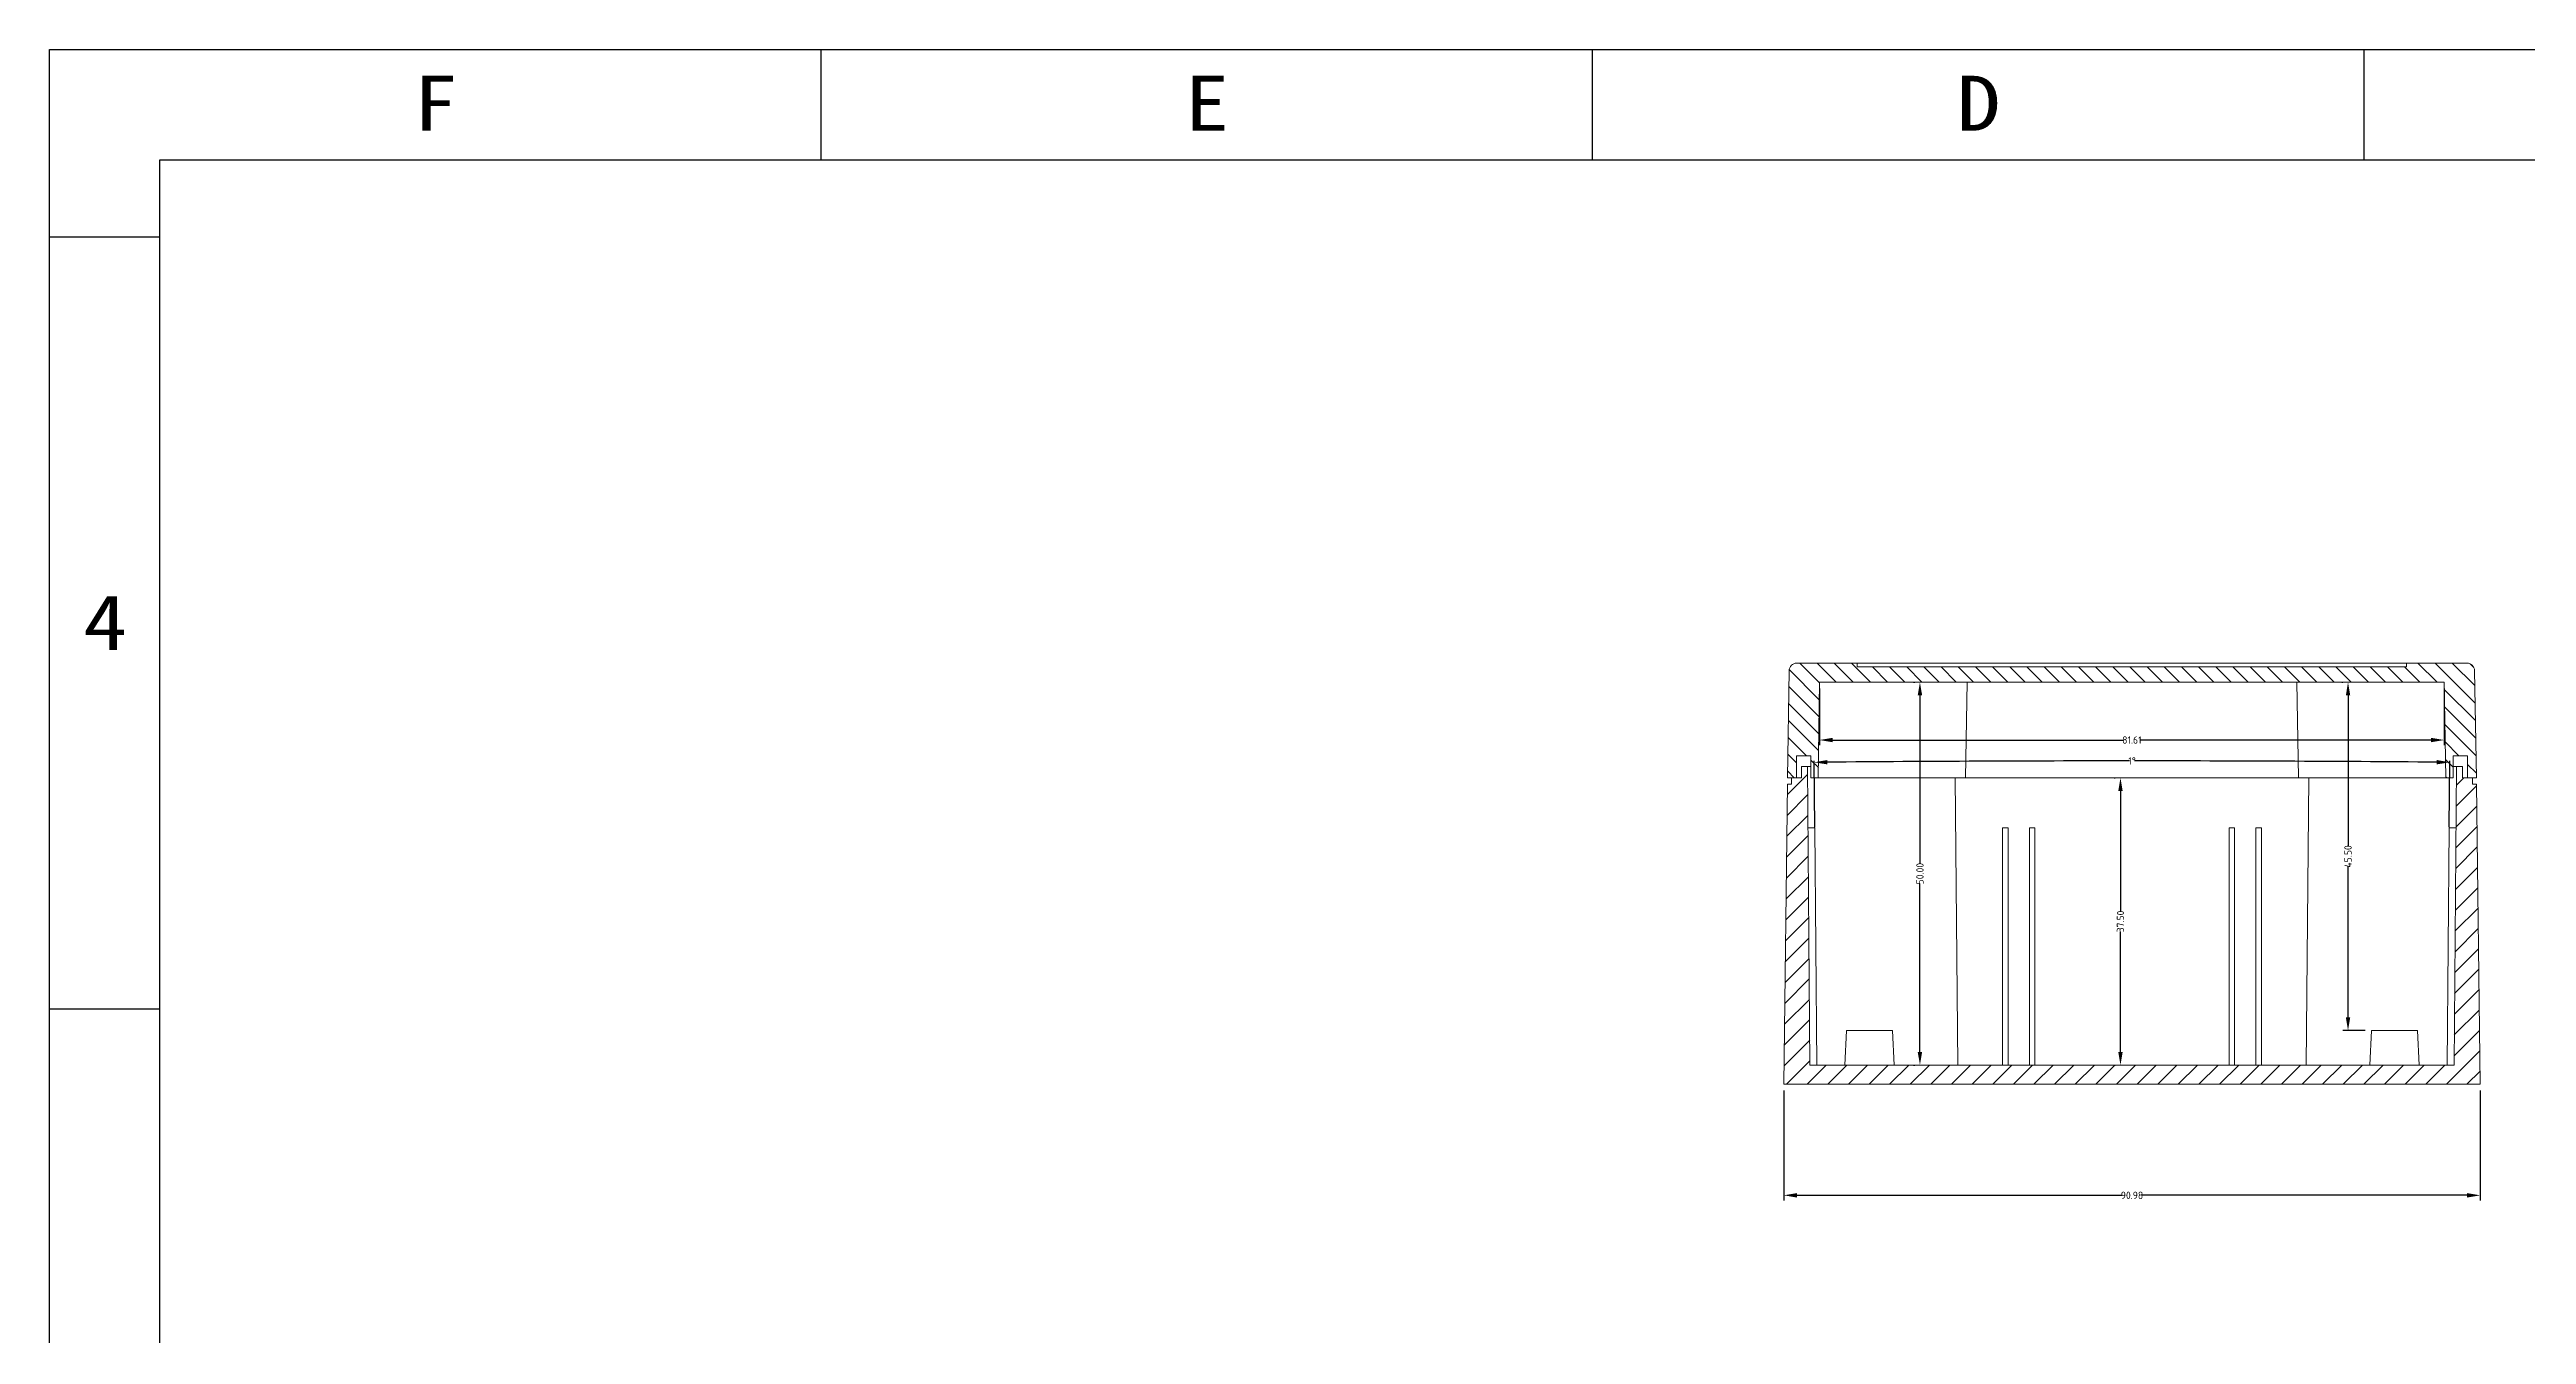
# Model space of a CAD drawing. Header units: millimetres. Extents: x 2728 to 3333, y 1163 to 1594.
# Drawn here: x 2728.3 to 3052, y 1422.9 to 1590.8 of the extents above; entities that cross this region are included whole.
import ezdxf
from ezdxf.enums import TextEntityAlignment as Align

# ---------------------------------------------------------------- set-up
doc = ezdxf.new("R2010")
doc.units = ezdxf.units.MM
doc.layers.add('8', color=7, linetype='Continuous', true_color=0xffffff)
doc.layers.add('MiniCADViewLayer', color=1, linetype='Continuous')
doc.styles.add('OdaTtfStyle', font='tssdeng.shx', dxfattribs={"bigfont": 'hztxt.shx'})
doc.styles.get("Standard").update_dxf_attribs({"font": 'arial.ttf'})
doc.styles.add('TEXTSTYLE_0', font='txt', dxfattribs={"width": 0.8})
doc.dimstyles.new('ISO-25', dxfattribs={"dimtxt": 2.5, "dimasz": 2.5, "dimexe": 1.25, "dimexo": 0.625, "dimtad": 1, "dimtxsty": 'Standard', "dimcen": 2.5, "dimadec": 0, "dimazin": 0, "dimtfac": 1, "dimtmove": 0, "dimatfit": 3, "dimfxl": 1, "dimarcsym": 0})

# ---------------------------------------------------------------- blocks, each defined once
blk = doc.blocks.new('FGHDGH')
at = {"color": 7, "linetype": 'Continuous'}
for p, q in [((-410.45, 341.87), (-410.45, 638.87)), ((-410.45, 638.87), (9.55, 638.87)), ((-340.45, 628.87), (-340.45, 638.87)), ((-270.45, 628.87), (-270.45, 638.87)), ((-200.45, 628.87), (-200.45, 638.87)), ((-400.45, 351.87), (-400.45, 628.87)), ((-400.45, 628.87), (-0.45, 628.87)), ((-410.45, 621.87), (-400.45, 621.87)), ((-410.45, 551.87), (-400.45, 551.87))]:
    blk.add_line(p, q, dxfattribs=at)
at = {"color": 2, "linetype": 'Continuous', "style": 'TEXTSTYLE_0', "width": 1.2}
for s, p, p2 in [('F', (-377.43, 631.5), (-373.43, 631.5)), ('E', (-307.43, 631.5), (-303.43, 631.5)), ('D', (-237.43, 631.5), (-233.43, 631.5)), ('4', (-407.4, 584.41), (-403.4, 584.41))]:
    blk.add_text(s, height=5, dxfattribs=at).set_placement(p, p2, align=Align.FIT)
blk = doc.blocks.new('*D67')
at = {"layer": 'Defpoints', "color": 0}
for p in [(2959.59, 1508.13), (3041.2, 1508.13), (3041.2, 1500.58)]:
    blk.add_point(p, dxfattribs=at)
at = {"layer": 'MiniCADViewLayer', "color": 3, "linetype": 'Continuous', "lineweight": -2}
for p, q in [((2959.59, 1507.31), (2959.59, 1499.9)), ((3041.2, 1507.31), (3041.2, 1499.9)), ((2961.31, 1500.58), (2999.29, 1500.58)), ((3039.48, 1500.58), (3001.51, 1500.58))]:
    blk.add_line(p, q, dxfattribs=at)
at = {"layer": 'MiniCADViewLayer', "color": 3}
for points in [[(2961.31, 1500.87), (2961.31, 1500.29), (2959.59, 1500.58)], [(3039.48, 1500.29), (3039.48, 1500.87), (3041.2, 1500.58)]]:
    blk.add_solid(points, dxfattribs=at)
at = {"layer": 'MiniCADViewLayer', "color": 3, "insert": (3000.4, 1500.58), "char_height": 0.956, "attachment_point": 5, "style": 'OdaTtfStyle'}
blk.add_mtext('\\A1;81.61', dxfattribs=at)
blk = doc.blocks.new('*D68')
at = {"layer": 'Defpoints', "color": 0}
for p in [(2972.71, 1508.13), (2972.71, 1458.13), (2972.71, 1458.13)]:
    blk.add_point(p, dxfattribs=at)
at = {"layer": 'MiniCADViewLayer', "color": 3, "linetype": 'Continuous', "lineweight": -2}
for p, q in [((2971.89, 1508.13), (2972.03, 1508.13)), ((2972.71, 1506.41), (2972.71, 1484.44)), ((2972.71, 1459.85), (2972.71, 1481.82)), ((2971.89, 1458.13), (2972.03, 1458.13))]:
    blk.add_line(p, q, dxfattribs=at)
at = {"layer": 'MiniCADViewLayer', "color": 3}
for points in [[(2973, 1506.41), (2972.42, 1506.41), (2972.71, 1508.13)], [(2972.42, 1459.85), (2973, 1459.85), (2972.71, 1458.13)]]:
    blk.add_solid(points, dxfattribs=at)
at = {"layer": 'MiniCADViewLayer', "color": 3, "insert": (2972.71, 1483.13), "char_height": 0.956, "attachment_point": 5, "rotation": 90, "style": 'OdaTtfStyle'}
blk.add_mtext('\\A1;50.00', dxfattribs=at)
blk = doc.blocks.new('*D69')
at = {"layer": 'Defpoints', "color": 0}
for p in [(2998.91, 1495.63), (2998.91, 1458.13), (2998.91, 1458.13)]:
    blk.add_point(p, dxfattribs=at)
at = {"layer": 'MiniCADViewLayer', "color": 3, "linetype": 'Continuous', "lineweight": -2}
for p, q in [((2998.09, 1495.63), (2998.23, 1495.63)), ((2998.91, 1493.91), (2998.91, 1478.19)), ((2998.91, 1459.85), (2998.91, 1475.57)), ((2998.09, 1458.13), (2998.23, 1458.13))]:
    blk.add_line(p, q, dxfattribs=at)
at = {"layer": 'MiniCADViewLayer', "color": 3}
for points in [[(2999.2, 1493.91), (2998.62, 1493.91), (2998.91, 1495.63)], [(2998.62, 1459.85), (2999.2, 1459.85), (2998.91, 1458.13)]]:
    blk.add_solid(points, dxfattribs=at)
at = {"layer": 'MiniCADViewLayer', "color": 3, "insert": (2998.91, 1476.88), "char_height": 0.956, "attachment_point": 5, "rotation": 90, "style": 'OdaTtfStyle'}
blk.add_mtext('\\A1;37.50', dxfattribs=at)
blk = doc.blocks.new('*D70')
at = {"layer": 'Defpoints', "color": 0}
for p in [(3028.64, 1508.13), (3028.64, 1462.63), (3031.72, 1462.63)]:
    blk.add_point(p, dxfattribs=at)
at = {"layer": 'MiniCADViewLayer', "color": 3, "linetype": 'Continuous', "lineweight": -2}
for p, q in [((3027.82, 1508.13), (3027.96, 1508.13)), ((3028.64, 1506.41), (3028.64, 1486.69)), ((3028.64, 1464.35), (3028.64, 1484.07)), ((3030.9, 1462.63), (3027.96, 1462.63))]:
    blk.add_line(p, q, dxfattribs=at)
at = {"layer": 'MiniCADViewLayer', "color": 3}
for points in [[(3028.93, 1506.41), (3028.36, 1506.41), (3028.64, 1508.13)], [(3028.36, 1464.35), (3028.93, 1464.35), (3028.64, 1462.63)]]:
    blk.add_solid(points, dxfattribs=at)
at = {"layer": 'MiniCADViewLayer', "color": 3, "insert": (3028.64, 1485.38), "char_height": 0.956, "attachment_point": 5, "rotation": 90, "style": 'OdaTtfStyle'}
blk.add_mtext('\\A1;45.50', dxfattribs=at)
blk = doc.blocks.new('*D71')
at = {"layer": 'Defpoints', "color": 0}
for p in [(3014.26, 1497.83), (2958.97, 1489.13), (3041.86, 1489.13), (2959.25, 1458.13), (3041.59, 1458.13)]:
    blk.add_point(p, dxfattribs=at)
at = {"layer": 'MiniCADViewLayer', "color": 3, "linetype": 'Continuous', "lineweight": -2}
for p, q in [((2958.97, 1489.19), (2958.9, 1497.85)), ((3041.86, 1489.19), (3041.94, 1497.85))]:
    blk.add_line(p, q, dxfattribs=at)
for start, end in [(90.00376, 90.47927), (89.52073, 89.99624)]:
    blk.add_arc((3000.42, -3259.77), 4757.62, start, end, dxfattribs=at)
at = {"layer": 'MiniCADViewLayer', "color": 3}
for points in [[(2960.62, 1497.97), (2960.62, 1497.4), (2958.9, 1497.67)], [(3040.21, 1497.4), (3040.22, 1497.97), (3041.94, 1497.67)]]:
    blk.add_solid(points, dxfattribs=at)
at = {"layer": 'MiniCADViewLayer', "color": 3, "insert": (3000.42, 1497.85), "char_height": 0.956, "attachment_point": 5, "style": 'OdaTtfStyle'}
blk.add_mtext('1°', dxfattribs=at)
blk = doc.blocks.new('*D72')
at = {"layer": 'Defpoints', "color": 0}
for p in [(2954.93, 1455.63), (3045.91, 1455.63), (3045.91, 1441.11)]:
    blk.add_point(p, dxfattribs=at)
at = {"layer": 'MiniCADViewLayer', "color": 3, "linetype": 'Continuous', "lineweight": -2}
for p, q in [((2954.93, 1454.81), (2954.93, 1440.43)), ((3045.91, 1454.81), (3045.91, 1440.43)), ((2956.65, 1441.11), (2999.1, 1441.11)), ((3044.19, 1441.11), (3001.73, 1441.11))]:
    blk.add_line(p, q, dxfattribs=at)
at = {"layer": 'MiniCADViewLayer', "color": 3}
for points in [[(2956.65, 1441.4), (2956.65, 1440.82), (2954.93, 1441.11)], [(3044.19, 1440.82), (3044.19, 1441.4), (3045.91, 1441.11)]]:
    blk.add_solid(points, dxfattribs=at)
at = {"layer": 'MiniCADViewLayer', "color": 3, "insert": (3000.42, 1441.11), "char_height": 0.956, "attachment_point": 5, "style": 'OdaTtfStyle'}
blk.add_mtext('\\A1;90.98', dxfattribs=at)

msp = doc.modelspace()

# ---------------------------------------------------------------- hatches: boundary and pattern name
at = {"layer": '8', "linetype": 'Continuous', "lineweight": 13}
h = msp.add_hatch(dxfattribs=at)
h.set_pattern_fill('ANSI31', color=32, scale=0.5, angle=89.9543738, style=0)
h.set_pattern_definition([(134.95437, (2282.743, 842.3635), (-1.1234256, -1.1216378), [])])
edge = h.paths.add_edge_path(flags=0)
edge.add_line((2959.4182, 1495.6297), (2959.59274, 1508.1297))
edge.add_line((2959.59274, 1508.1297), (3041.19901, 1508.1297))
edge.add_line((3041.19901, 1508.1297), (3041.4172, 1495.6297))
edge.add_line((3041.4172, 1495.6297), (3042.3676, 1495.6297))
edge.add_line((3042.3676, 1495.6297), (3042.39291, 1498.5297))
edge.add_line((3042.39291, 1498.5297), (3044.26763, 1498.5297))
edge.add_line((3044.26763, 1498.5297), (3044.26763, 1495.6297))
edge.add_line((3044.26763, 1495.6297), (3045.41781, 1495.6297))
edge.add_line((3045.41781, 1495.6297), (3045.17313, 1509.64715))
edge.add_arc((3044.17328, 1509.6297), 1, 1, 90)
edge.add_line((3044.17328, 1510.6297), (3036.2942, 1510.6297))
edge.add_line((3036.2942, 1510.6297), (3036.2942, 1510.1297))
edge.add_line((3036.2942, 1510.1297), (2964.4942, 1510.1297))
edge.add_line((2964.4942, 1510.1297), (2964.4942, 1510.6297))
edge.add_line((2964.4942, 1510.6297), (2956.61339, 1510.6297))
edge.add_arc((2956.61339, 1509.6297), 1, 90, 179.2)
edge.add_line((2955.61349, 1509.64366), (2955.41781, 1495.6297))
edge.add_line((2955.41781, 1495.6297), (2956.56799, 1495.6297))
edge.add_line((2956.56799, 1495.6297), (2956.56799, 1498.5297))
edge.add_line((2956.56799, 1498.5297), (2958.4427, 1498.5297))
edge.add_line((2958.4427, 1498.5297), (2958.46801, 1495.6297))
edge.add_line((2958.46801, 1495.6297), (2959.4182, 1495.6297))
h = msp.add_hatch(dxfattribs=at)
h.set_pattern_fill('ANSI31', color=32, scale=0.6, style=0)
h.set_pattern_definition([(45, (2282.743, 842.3635), (-1.3470384, 1.3470384), [])])
h.paths.add_polyline_path([(2958.0049, 1497.1297), (2958.34525, 1458.1297), (3042.49036, 1458.1297), (3042.83071, 1497.1297), (3043.61763, 1497.1297), (3043.61763, 1495.6297), (3044.91781, 1495.6297), (3044.91781, 1494.8297), (3045.42758, 1494.8297), (3045.90652, 1455.6297), (2954.92909, 1455.6297), (2955.40803, 1494.8297), (2955.91781, 1494.8297), (2955.91781, 1495.6297), (2957.21799, 1495.6297), (2957.21799, 1497.1297)], flags=0)

# ---------------------------------------------------------------- linework, layer by layer
at = {"layer": '8', "color": 155, "linetype": 'Continuous', "lineweight": 13}
for p, q in [((2955.41781, 1495.6297), (2955.61349, 1509.64366)), ((2956.61339, 1510.6297), (2964.4942, 1510.6297)), ((2959.4182, 1495.6297), (2959.59274, 1508.1297)), ((2959.59274, 1508.1297), (3041.19901, 1508.1297)), ((2964.4942, 1510.6297), (2964.4942, 1510.1297)), ((2964.4942, 1510.6297), (2966.9942, 1510.6297)), ((2964.4942, 1510.1297), (3036.2942, 1510.1297)), ((2966.9942, 1510.6297), (3033.7942, 1510.6297)), ((2978.65472, 1495.6297), (2978.8729, 1508.1297)), ((3022.1809, 1495.6297), (3021.96271, 1508.1297)), ((3033.7942, 1510.6297), (3036.2942, 1510.6297)), ((3036.2942, 1510.1297), (3036.2942, 1510.6297)), ((3036.2942, 1510.6297), (3044.17328, 1510.6297)), ((3041.19901, 1508.1297), (3041.4172, 1495.6297)), ((3045.17313, 1509.64715), (3045.41781, 1495.6297)), ((2958.4427, 1498.5297), (2956.56799, 1498.5297)), ((2956.56799, 1495.6297), (2956.56799, 1498.5297)), ((2958.4427, 1498.5297), (2958.46801, 1495.6297)), ((3042.3676, 1495.6297), (3042.39291, 1498.5297)), ((3044.26763, 1498.5297), (3042.39291, 1498.5297)), ((3044.26763, 1498.5297), (3044.26763, 1495.6297)), ((2955.41781, 1495.6297), (2956.56799, 1495.6297)), ((2955.91781, 1494.8297), (2955.91781, 1495.6297)), ((2957.21799, 1495.6297), (2955.91781, 1495.6297)), ((2958.0049, 1497.1297), (2957.21799, 1497.1297)), ((2957.21799, 1495.6297), (2957.21799, 1497.1297)), ((2958.0049, 1497.1297), (2958.34525, 1458.1297)), ((2958.0049, 1497.1297), (2958.45494, 1497.1297)), ((2958.46801, 1495.6297), (2959.4182, 1495.6297)), ((2973.60485, 1495.6297), (2959.4182, 1495.6297)), ((2977.31782, 1495.62942), (2977.64507, 1458.1297)), ((2978.65472, 1495.6297), (3022.1809, 1495.6297)), ((3023.19054, 1458.1297), (3023.5178, 1495.62942)), ((3027.23076, 1495.6297), (3041.4172, 1495.6297)), ((3041.4172, 1495.6297), (3042.3676, 1495.6297)), ((3042.38067, 1497.1297), (3042.83071, 1497.1297)), ((3042.49036, 1458.1297), (3042.83071, 1497.1297)), ((3043.61763, 1497.1297), (3042.83071, 1497.1297)), ((3043.61763, 1497.1297), (3043.61763, 1495.6297)), ((3044.91781, 1495.6297), (3043.61763, 1495.6297)), ((3044.26763, 1495.6297), (3045.41781, 1495.6297)), ((3044.91781, 1495.6297), (3044.91781, 1494.8297)), ((2955.40803, 1494.8297), (2954.92909, 1455.6297)), ((2955.40803, 1494.8297), (2955.91781, 1494.8297)), ((3044.91781, 1494.8297), (3045.42758, 1494.8297)), ((3045.90652, 1455.6297), (3045.42758, 1494.8297)), ((2958.07472, 1489.1297), (2958.97475, 1489.1297)), ((2959.24529, 1458.1297), (2958.97475, 1489.1297)), ((2984.21781, 1489.1297), (2983.51781, 1489.1297)), ((2983.51781, 1489.1297), (2983.51781, 1458.1297)), ((2984.21781, 1489.1297), (2984.21781, 1458.1297)), ((2987.71781, 1489.1297), (2987.01781, 1489.1297)), ((2987.01781, 1489.1297), (2987.01781, 1458.1297)), ((2987.71781, 1489.1297), (2987.71781, 1458.1297)), ((3013.11781, 1489.1297), (3013.11781, 1458.1297)), ((3013.11781, 1489.1297), (3013.81781, 1489.1297)), ((3013.81781, 1489.1297), (3013.81781, 1458.1297)), ((3016.61781, 1489.1297), (3016.61781, 1458.1297)), ((3016.61781, 1489.1297), (3017.31781, 1489.1297)), ((3017.31781, 1489.1297), (3017.31781, 1458.1297)), ((3041.59033, 1458.1297), (3041.86086, 1489.1297)), ((3042.7609, 1489.1297), (3041.86086, 1489.1297)), ((2963.11781, 1462.6297), (2962.88197, 1458.1297)), ((2969.11781, 1462.6297), (2963.11781, 1462.6297)), ((2969.35364, 1458.1297), (2969.11781, 1462.6297)), ((3031.71781, 1462.6297), (3031.48197, 1458.1297)), ((3037.71781, 1462.6297), (3031.71781, 1462.6297)), ((3037.95364, 1458.1297), (3037.71781, 1462.6297)), ((2958.34525, 1458.1297), (3042.49036, 1458.1297)), ((3045.90652, 1455.6297), (2954.92909, 1455.6297))]:
    msp.add_line(p, q, dxfattribs=at)
for points in [[(2973.60485, 1495.6297), (2973.76446, 1495.6297), (2973.92323, 1495.6297), (2974.08116, 1495.6297), (2974.23825, 1495.6297), (2974.3945, 1495.6297), (2974.54993, 1495.6297), (2974.70453, 1495.6297), (2974.8583, 1495.6297), (2975.01124, 1495.6297), (2975.16335, 1495.6297), (2975.31439, 1495.6297), (2975.46363, 1495.6297), (2975.61038, 1495.6297), (2975.75468, 1495.6297), (2975.89657, 1495.6297), (2976.03605, 1495.6297), (2976.17314, 1495.6297), (2976.30782, 1495.6297), (2976.44012, 1495.6297), (2976.57012, 1495.6297), (2976.69758, 1495.6297), (2976.82222, 1495.6297), (2976.94336, 1495.6297), (2977.06074, 1495.6297), (2977.17438, 1495.6297), (2977.28434, 1495.6297), (2977.39062, 1495.6297), (2977.49321, 1495.6297), (2977.59209, 1495.6297), (2977.68725, 1495.6297), (2977.77867, 1495.6297), (2977.86629, 1495.6297), (2977.94979, 1495.6297), (2978.0288, 1495.6297), (2978.10308, 1495.6297), (2978.17273, 1495.6297), (2978.23779, 1495.6297), (2978.2983, 1495.6297), (2978.35425, 1495.6297), (2978.40562, 1495.6297), (2978.45239, 1495.6297), (2978.49456, 1495.6297), (2978.53198, 1495.6297), (2978.56451, 1495.6297), (2978.59205, 1495.6297), (2978.61459, 1495.6297), (2978.63214, 1495.6297), (2978.64468, 1495.6297), (2978.65221, 1495.6297), (2978.65472, 1495.6297)], [(3022.18089, 1495.6297), (3022.1834, 1495.6297), (3022.1909, 1495.6297), (3022.20335, 1495.6297), (3022.22073, 1495.6297), (3022.24299, 1495.6297), (3022.27012, 1495.6297), (3022.30208, 1495.6297), (3022.33892, 1495.6297), (3022.38068, 1495.6297), (3022.42741, 1495.6297), (3022.47908, 1495.6297), (3022.53543, 1495.6297), (3022.5962, 1495.6297), (3022.66132, 1495.6297), (3022.73078, 1495.6297), (3022.80458, 1495.6297), (3022.8827, 1495.6297), (3022.96516, 1495.6297), (3023.05194, 1495.6297), (3023.14316, 1495.6297), (3023.23873, 1495.6297), (3023.33847, 1495.6297), (3023.44187, 1495.6297), (3023.54861, 1495.6297), (3023.65868, 1495.6297), (3023.77202, 1495.6297), (3023.88864, 1495.6297), (3024.00855, 1495.6297), (3024.13176, 1495.6297), (3024.25828, 1495.6297), (3024.38813, 1495.6297), (3024.52127, 1495.6297), (3024.65731, 1495.6297), (3024.79562, 1495.6297), (3024.93571, 1495.6297), (3025.07766, 1495.6297), (3025.2215, 1495.6297), (3025.36721, 1495.6297), (3025.5148, 1495.6297), (3025.66427, 1495.6297), (3025.81565, 1495.6297), (3025.96908, 1495.6297), (3026.1242, 1495.6297), (3026.28051, 1495.6297), (3026.4375, 1495.6297), (3026.59504, 1495.6297), (3026.75314, 1495.6297), (3026.91179, 1495.6297), (3027.071, 1495.6297), (3027.23076, 1495.6297)]]:
    msp.add_lwpolyline(points, dxfattribs=at)
for centre, start, end in [((2956.61339, 1509.6297), 90, 179.2), ((3044.17328, 1509.6297), 1, 90)]:
    msp.add_arc(centre, 1, start, end, dxfattribs=at)

# ---------------------------------------------------------------- block references
at = {"xscale": 1.440000000000055, "yscale": 1.440000000000055, "zscale": 1.440000000000055}
msp.add_blockref('FGHDGH', (3319.38751, 670.79649), dxfattribs=at)

# ---------------------------------------------------------------- dimensions: what is measured, and where the dimension line sits
at = {"layer": 'MiniCADViewLayer', "color": 3, "true_color": 0x00ff00}
for base, p1, p2, text, picture, middle in [((3041.19901, 1500.58077), (2959.59274, 1508.1297), (3041.19901, 1508.1297), '81.61', '*D67', (3000.39587, 1500.58077)), ((3045.90652, 1441.11071), (2954.92909, 1455.6297), (3045.90652, 1455.6297), '90.98', '*D72', (3000.41781, 1441.11071))]:
    dim = msp.add_linear_dim(base=base, p1=p1, p2=p2, text=text, dimstyle='ISO-25', override={"dimtxt": 0.95611, "dimasz": 1.720999, "dimexe": 0.682936, "dimexo": 0.819523, "dimgap": 0, "dimtad": 0, "dimtoh": 1, "dimzin": 0, "dimdsep": 46, "dimtxsty": 'OdaTtfStyle', "dimsah": 1, "dimcen": 0.09, "dimclrd": 3, "dimclre": 3, "dimclrt": 3, "dimtdec": 4, "dimtofl": 0, "dimtolj": 1, "dimtzin": 0}, dxfattribs=at)
    dim.commit()
    dim.dimension.update_dxf_attribs({"geometry": picture, "text_midpoint": middle})
for base, p1, p2, text, picture, middle in [((2972.71177, 1458.1297), (2972.71177, 1508.1297), (2972.71177, 1458.1297), '50.00', '*D68', (2972.71177, 1483.1297)), ((3028.64423, 1462.6297), (3028.64423, 1508.1297), (3031.71781, 1462.6297), '45.50', '*D70', (3028.64423, 1485.3797)), ((2998.9092, 1458.1297), (2998.9092, 1495.6297), (2998.9092, 1458.1297), '37.50', '*D69', (2998.9092, 1476.8797))]:
    dim = msp.add_linear_dim(base=base, p1=p1, p2=p2, angle=90, text=text, dimstyle='ISO-25', override={"dimtxt": 0.95611, "dimasz": 1.720999, "dimexe": 0.682936, "dimexo": 0.819523, "dimgap": 0, "dimtad": 0, "dimtoh": 1, "dimzin": 0, "dimdsep": 46, "dimtxsty": 'OdaTtfStyle', "dimsah": 1, "dimcen": 0.09, "dimclrd": 3, "dimclre": 3, "dimclrt": 3, "dimtdec": 4, "dimtofl": 0, "dimtolj": 1, "dimtzin": 0}, dxfattribs=at)
    dim.commit()
    dim.dimension.update_dxf_attribs({"geometry": picture, "text_midpoint": middle})
dim = msp.add_angular_dim_2l(base=(3014.25715, 1497.82902), line1=((2959.24529, 1458.1297), (2958.97475, 1489.1297)), line2=((3041.59033, 1458.1297), (3041.86086, 1489.1297)), text='1°', dimstyle='ISO-25', override={"dimtxt": 0.95611, "dimasz": 1.720999, "dimexe": 0.18, "dimexo": 0.0625, "dimgap": 0, "dimtad": 0, "dimtoh": 1, "dimzin": 0, "dimdsep": 46, "dimtxsty": 'OdaTtfStyle', "dimsah": 1, "dimcen": 0.09, "dimclrd": 3, "dimclre": 3, "dimclrt": 3, "dimtdec": 4, "dimtofl": 0, "dimtolj": 1, "dimtzin": 0}, dxfattribs=at)
dim.commit()
dim.dimension.update_dxf_attribs({"geometry": '*D71', "text_midpoint": (3000.41781, 1497.84915)})

doc.saveas('drawing.dxf')
